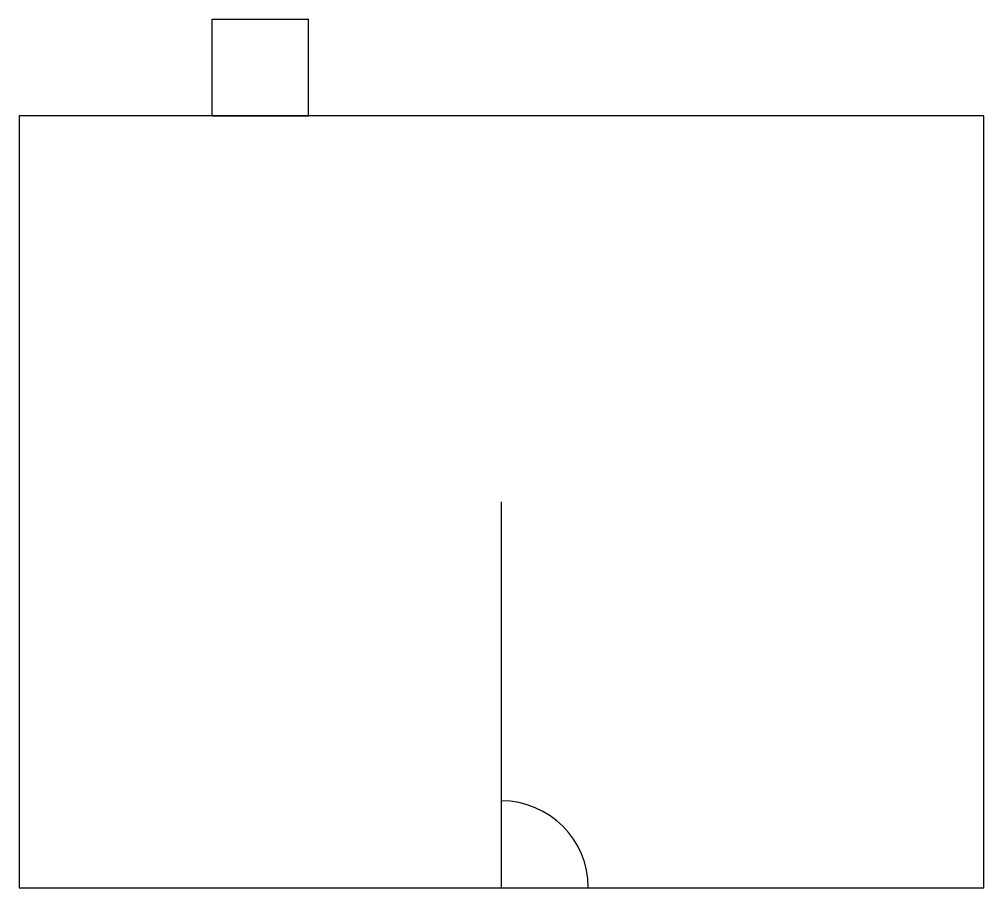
# Model space of a CAD drawing. Header units: metres. Extents: x 0 to 10000, y 0 to 9000.
import ezdxf

# ---------------------------------------------------------------- set-up
doc = ezdxf.new("R2010")
doc.units = ezdxf.units.M

msp = doc.modelspace()

# ---------------------------------------------------------------- linework, layer by layer
for p, q in [((2000, 8000), (2000, 9000)), ((2000, 9000), (3000, 9000)), ((3000, 8000), (3000, 9000)), ((10000, 8000), (0, 8000)), ((0, 8000), (0, 0)), ((2000, 8000), (3000, 8000)), ((10000, 0), (10000, 8000)), ((5000, 0), (5000, 4000)), ((0, 0), (10000, 0))]:
    msp.add_line(p, q)
msp.add_arc((5000, 0), 900, 0, 90)

doc.saveas('drawing.dxf')
